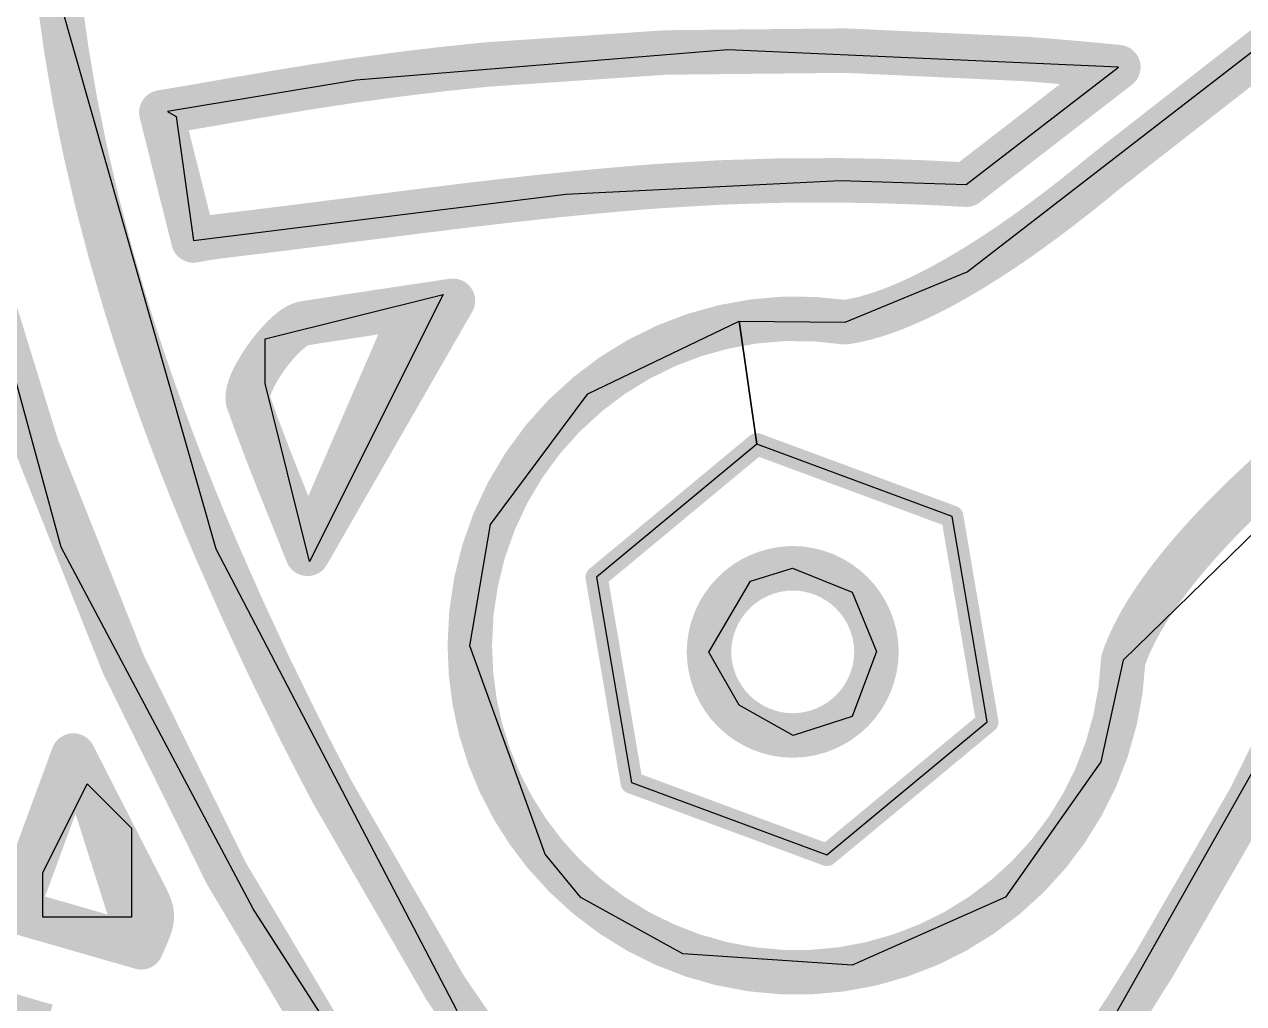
# Model space of a CAD drawing. Header units: millimetres. Extents: x 80 to 209, y 77 to 97.
# Drawn here: x 86.798 to 89.538, y 88.938 to 91.139 of the extents above; entities that cross this region are included whole.
import ezdxf

# ---------------------------------------------------------------- set-up
doc = ezdxf.new("R2010")
doc.units = ezdxf.units.MM
doc.layers.add('TopOverlay', color=2, linetype='Continuous')

msp = doc.modelspace()

# ---------------------------------------------------------------- linework, layer by layer
at = {"layer": 'TopOverlay'}
for p, q in [((88.9166, 90.5825), (91.0179, 92.2084)), ((91.3387, 91.7319), (89.2676, 89.7096)), ((86.8759, 91.1968), (87.228, 89.9598)), ((88.3789, 91.0815), (87.5437, 91.0137)), ((89.2566, 91.0429), (88.3789, 91.0815)), ((88.9148, 90.7787), (89.2566, 91.0429)), ((87.5437, 91.0137), (87.119, 90.9434)), ((87.119, 90.9434), (87.1387, 90.9319)), ((86.8803, 89.9639), (86.6165, 90.9305)), ((87.1387, 90.9319), (87.1776, 90.6533)), ((88.0149, 90.7571), (88.631, 90.7884)), ((88.631, 90.7884), (88.9148, 90.7787)), ((87.1776, 90.6533), (88.0149, 90.7571)), ((88.6425, 90.4694), (88.9166, 90.5825)), ((87.3387, 90.4319), (87.7387, 90.5319)), ((87.7387, 90.5319), (87.4387, 89.9319)), ((88.0644, 90.3082), (88.4043, 90.4719)), ((88.444, 90.1952), (88.4043, 90.4719)), ((88.4043, 90.4719), (88.6425, 90.4694)), ((88.4043, 90.4719), (88.444, 90.1952)), ((87.3387, 90.3319), (87.3387, 90.4319)), ((87.4387, 89.9319), (87.3387, 90.3319)), ((87.8455, 90.0147), (88.0644, 90.3082)), ((88.444, 90.1952), (88.0838, 89.8961)), ((88.8833, 90.0326), (88.444, 90.1952)), ((88.962, 89.5709), (88.8833, 90.0326)), ((87.7988, 89.7423), (87.8455, 90.0147)), ((87.3121, 89.1511), (86.8803, 89.9639)), ((87.228, 89.9598), (87.7693, 88.9225)), ((88.0838, 89.8961), (88.1625, 89.4345)), ((88.4297, 89.8877), (88.5239, 89.9164)), ((88.5239, 89.9164), (88.6583, 89.8623)), ((88.3364, 89.7276), (88.4297, 89.8877)), ((88.6583, 89.8623), (88.7129, 89.7291)), ((87.9681, 89.2735), (87.7988, 89.7423)), ((88.4043, 89.6083), (88.3364, 89.7276)), ((88.7129, 89.7291), (88.6583, 89.5829)), ((89.1549, 88.7461), (89.6997, 89.7099)), ((89.2676, 89.7096), (89.2171, 89.4813)), ((88.5254, 89.5404), (88.4043, 89.6083)), ((88.6583, 89.5829), (88.5254, 89.5404)), ((88.6016, 89.272), (88.962, 89.5709)), ((89.2171, 89.4813), (89.0028, 89.1773)), ((86.8387, 89.2319), (86.9387, 89.4319)), ((86.9387, 89.4319), (87.0387, 89.3319)), ((88.1625, 89.4345), (88.6016, 89.272)), ((87.0387, 89.3319), (87.0387, 89.1319)), ((88.0487, 89.1765), (87.9681, 89.2735)), ((86.8387, 89.1319), (86.8387, 89.2319)), ((88.2773, 89.0495), (88.0487, 89.1765)), ((89.0028, 89.1773), (88.6583, 89.0241)), ((87.0387, 89.1319), (86.8387, 89.1319)), ((87.7185, 88.5161), (87.3121, 89.1511)), ((88.6583, 89.0241), (88.2773, 89.0495))]:
    msp.add_line(p, q, dxfattribs=at)
for points, const_width in [([(89.4724, 90.9988), (90.0564, 91.4545)], 0.1), ([(89.0463, 91.0613), (89.0678, 91.0597)], 0.1), ([(89.0678, 91.0597), (89.1104, 91.0563)], 0.1), ([(89.1104, 91.0563), (89.1526, 91.0527)], 0.1), ([(89.1526, 91.0527), (89.1944, 91.0489)], 0.1), ([(89.1944, 91.0489), (89.2152, 91.0469)], 0.1), ([(88.9148, 90.7787), (89.2566, 91.0429)], 0.1), ([(88.9148, 90.7787), (89.2566, 91.0429)], 0.1), ([(89.2152, 91.0469), (89.2566, 91.0429)], 0.1), ([(87.3931, 90.9903), (87.4233, 90.9952)], 0.1), ([(87.4233, 90.9952), (87.4533, 91.0001)], 0.1), ([(87.4533, 91.0001), (87.4834, 91.0047)], 0.1), ([(87.4834, 91.0047), (87.5437, 91.0137)], 0.1), ([(89.3429, 90.8977), (89.4724, 90.9988)], 0.1), ([(87.2398, 90.9642), (87.271, 90.9696)], 0.1), ([(87.271, 90.9696), (87.3019, 90.9749)], 0.1), ([(87.3019, 90.9749), (87.3325, 90.9801)], 0.1), ([(87.3325, 90.9801), (87.3629, 90.9853)], 0.1), ([(87.3629, 90.9853), (87.3931, 90.9903)], 0.1), ([(87.1054, 90.9412), (87.119, 90.9434)], 0.1), ([(87.1054, 90.9412), (87.1776, 90.6533)], 0.1), ([(87.1054, 90.9412), (87.1776, 90.6533)], 0.1), ([(87.119, 90.9434), (87.146, 90.948)], 0.1), ([(87.146, 90.948), (87.1595, 90.9503)], 0.1), ([(87.1595, 90.9503), (87.173, 90.9526)], 0.1), ([(87.173, 90.9526), (87.1864, 90.9549)], 0.1), ([(87.1864, 90.9549), (87.1998, 90.9572)], 0.1), ([(87.1998, 90.9572), (87.2132, 90.9595)], 0.1), ([(87.2132, 90.9595), (87.2398, 90.9642)], 0.1), ([(89.2296, 90.8093), (89.3429, 90.8977)], 0.1), ([(88.153, 90.7699), (88.2219, 90.7754)], 0.1), ([(87.8769, 90.7421), (87.9458, 90.7498)], 0.1), ([(87.9458, 90.7498), (88.0149, 90.7571)], 0.1), ([(88.0149, 90.7571), (88.0839, 90.7638)], 0.1), ([(88.0839, 90.7638), (88.153, 90.7699)], 0.1), ([(87.6711, 90.7172), (87.7394, 90.7257)], 0.1), ([(87.7394, 90.7257), (87.808, 90.7341)], 0.1), ([(87.808, 90.7341), (87.8769, 90.7421)], 0.1), ([(87.4458, 90.6885), (87.4758, 90.6923)], 0.1), ([(87.4758, 90.6923), (87.5057, 90.6961)], 0.1), ([(87.5057, 90.6961), (87.5354, 90.6999)], 0.1), ([(87.5354, 90.6999), (87.6711, 90.7172)], 0.1), ([(87.2341, 90.6625), (87.2945, 90.6697)], 0.1), ([(87.2945, 90.6697), (87.3248, 90.6734)], 0.1), ([(87.3248, 90.6734), (87.3551, 90.6771)], 0.1), ([(87.3551, 90.6771), (87.3854, 90.6809)], 0.1), ([(87.3854, 90.6809), (87.4156, 90.6847)], 0.1), ([(87.4156, 90.6847), (87.4458, 90.6885)], 0.1), ([(87.1926, 90.656), (87.2014, 90.6575)], 0.1), ([(87.2014, 90.6575), (87.2056, 90.6582)], 0.1), ([(87.2056, 90.6582), (87.2098, 90.6589)], 0.1), ([(87.2098, 90.6589), (87.214, 90.6596)], 0.1), ([(87.214, 90.6596), (87.218, 90.6602)], 0.1), ([(87.218, 90.6602), (87.2221, 90.6608)], 0.1), ([(87.2221, 90.6608), (87.2261, 90.6614)], 0.1), ([(87.2261, 90.6614), (87.2301, 90.6619)], 0.1), ([(87.2301, 90.6619), (87.2341, 90.6625)], 0.1), ([(87.434, 89.9488), (87.7608, 90.5177)], 0.1), ([(87.434, 89.9488), (87.6747, 90.5048)], 0.1), ([(87.624, 90.4972), (87.6747, 90.5048)], 0.1), ([(87.6747, 90.5048), (87.7608, 90.5177)], 0.1), ([(87.4506, 90.4708), (87.4751, 90.4746)], 0.1), ([(87.4751, 90.4746), (87.4997, 90.4784)], 0.1), ([(87.4997, 90.4784), (87.5244, 90.4822)], 0.1), ([(87.5244, 90.4822), (87.5491, 90.4859)], 0.1), ([(87.5491, 90.4859), (87.574, 90.4897)], 0.1), ([(87.574, 90.4897), (87.5989, 90.4935)], 0.1), ([(87.5989, 90.4935), (87.624, 90.4972)], 0.1), ([(87.426, 90.4669), (87.4506, 90.4708)], 0.1), ([(87.3007, 90.2915), (87.319, 90.2408)], 0.1), ([(87.319, 90.2408), (87.3284, 90.2156)], 0.1), ([(87.3284, 90.2156), (87.338, 90.1903)], 0.1), ([(87.338, 90.1903), (87.3477, 90.165)], 0.1), ([(88.0838, 89.8961), (88.444, 90.1952)], 0.05), ([(88.444, 90.1952), (88.8833, 90.0326)], 0.05), ([(87.3477, 90.165), (87.3577, 90.1396)], 0.1), ([(87.3577, 90.1396), (87.3677, 90.1141)], 0.1), ([(87.3677, 90.1141), (87.378, 90.0885)], 0.1), ([(87.378, 90.0885), (87.3884, 90.0626)], 0.1), ([(87.3884, 90.0626), (87.3989, 90.0365)], 0.1), ([(87.3989, 90.0365), (87.4058, 90.0191)], 0.1), ([(87.4058, 90.0191), (87.4093, 90.0104)], 0.1), ([(87.4093, 90.0104), (87.4128, 90.0017)], 0.1), ([(88.8833, 90.0326), (88.962, 89.5709)], 0.05), ([(87.4128, 90.0017), (87.4164, 89.9929)], 0.1), ([(87.4164, 89.9929), (87.4234, 89.9753)], 0.1), ([(87.4234, 89.9753), (87.4305, 89.9576)], 0.1), ([(87.4305, 89.9576), (87.434, 89.9488)], 0.1), ([(88.0838, 89.8961), (88.1625, 89.4345)], 0.05), ([(88.6016, 89.272), (88.962, 89.5709)], 0.05), ([(86.7785, 89.1453), (86.9076, 89.4954)], 0.1), ([(86.9076, 89.4954), (86.9495, 89.4132)], 0.1), ([(86.9495, 89.4132), (86.9606, 89.3914)], 0.1), ([(86.9495, 89.4132), (87.0603, 89.0643)], 0.1), ([(88.1625, 89.4345), (88.6016, 89.272)], 0.05), ([(86.9606, 89.3914), (86.9716, 89.3698)], 0.1), ([(86.9716, 89.3698), (86.9826, 89.3484)], 0.1), ([(86.9826, 89.3484), (86.9934, 89.3271)], 0.1), ([(86.9934, 89.3271), (87.0042, 89.3061)], 0.1), ([(87.0042, 89.3061), (87.0149, 89.2851)], 0.1), ([(87.0149, 89.2851), (87.0256, 89.2643)], 0.1), ([(87.0256, 89.2643), (87.0362, 89.2435)], 0.1), ([(87.0362, 89.2435), (87.0576, 89.2022)], 0.1), ([(87.0576, 89.2022), (87.0587, 89.2001)], 0.1), ([(87.0576, 89.2022), (87.0587, 89.2001)], 0.1), ([(87.0576, 89.2022), (87.0587, 89.2002)], 0.1), ([(87.0576, 89.2022), (87.0587, 89.2001)], 0.1), ([(87.0587, 89.2002), (87.06, 89.1975)], 0.1), ([(87.0587, 89.2001), (87.0587, 89.2002)], 0.1), ([(87.0587, 89.2001), (87.06, 89.1974)], 0.1), ([(87.0587, 89.2001), (87.0614, 89.1948)], 0.1), ([(87.06, 89.1975), (87.0614, 89.1948)], 0.1), ([(87.06, 89.1974), (87.0614, 89.1948)], 0.1), ([(87.0614, 89.1948), (87.0627, 89.1923)], 0.1), ([(87.0614, 89.1948), (87.0627, 89.1923)], 0.1), ([(87.0614, 89.1948), (87.0627, 89.1923)], 0.1), ([(87.0627, 89.1923), (87.0639, 89.1898)], 0.1), ([(87.0627, 89.1923), (87.0639, 89.1898)], 0.1), ([(87.0627, 89.1923), (87.0639, 89.1898)], 0.1), ([(87.0639, 89.1898), (87.0652, 89.1874)], 0.1), ([(87.0639, 89.1898), (87.0652, 89.1874)], 0.1), ([(87.0639, 89.1898), (87.0652, 89.1874)], 0.1), ([(87.0652, 89.1874), (87.0664, 89.1851)], 0.1), ([(87.0652, 89.1874), (87.0664, 89.1851)], 0.1), ([(87.0652, 89.1874), (87.0664, 89.1851)], 0.1), ([(87.0664, 89.1851), (87.0675, 89.1828)], 0.1), ([(87.0664, 89.1851), (87.0675, 89.1828)], 0.1), ([(87.0664, 89.1851), (87.0675, 89.1828)], 0.1), ([(87.0675, 89.1828), (87.0686, 89.1806)], 0.1), ([(87.0675, 89.1828), (87.0686, 89.1806)], 0.1), ([(87.0675, 89.1828), (87.0686, 89.1806)], 0.1), ([(87.0686, 89.1806), (87.0707, 89.1763)], 0.1), ([(87.0686, 89.1806), (87.0707, 89.1763)], 0.1), ([(87.0686, 89.1806), (87.0697, 89.1785)], 0.1), ([(87.0697, 89.1785), (87.0707, 89.1763)], 0.1), ([(87.0707, 89.1763), (87.0733, 89.1711)], 0.1), ([(86.7785, 89.1453), (87.0603, 89.0643)], 0.1), ([(87.0603, 89.0643), (87.0691, 89.0842)], 0.1), ([(87.0691, 89.0842), (87.0727, 89.0927)], 0.1)]:
    msp.add_lwpolyline(points, dxfattribs=dict(at, const_width=const_width))
at = {"layer": 'TopOverlay', "const_width": 0.1}
for points in [[(86.9335, 90.8579, -0.02284), (86.8759, 91.1968)], [(87.8369, 91.0488, -0.042531), (89.0463, 91.0613)], [(87.5437, 91.0137, -0.011231), (87.8369, 91.0488)], [(87.0249, 90.5094, -0.021036), (86.9335, 90.8579)], [(89.2296, 90.8093, -0.008198), (89.1404, 90.7376)], [(88.2219, 90.7754, -0.020612), (88.631, 90.7884)], [(88.631, 90.7884, -0.012638), (88.9148, 90.7787)], [(89.1404, 90.7376, -0.009067), (89.0587, 90.6765)], [(87.5195, 88.7801, -0.079203), (86.6715, 90.6889)], [(89.0587, 90.6765, -0.010053), (88.9842, 90.625)], [(87.1926, 90.656, -0.004388), (87.1776, 90.6533)], [(88.9842, 90.625, -0.011173), (88.9166, 90.5825)], [(88.9166, 90.5825, -0.012437), (88.8557, 90.548)], [(88.8557, 90.548, -0.013856), (88.8012, 90.5209)], [(87.0836, 90.3303, -0.009613), (87.0249, 90.5094)], [(88.7529, 90.5002, -0.017158), (88.7105, 90.4853)], [(88.8012, 90.5209, -0.015433), (88.7529, 90.5002)], [(88.0644, 90.3082, -0.213775), (88.6425, 90.4694)], [(88.7105, 90.4853, -0.039841), (88.6425, 90.4694)], [(87.3805, 90.4369, -0.027004), (87.397, 90.4516)], [(87.397, 90.4516, -0.119022), (87.426, 90.4669)], [(87.3473, 90.3988, -0.016993), (87.3637, 90.419)], [(87.3637, 90.419, -0.019909), (87.3805, 90.4369)], [(87.3191, 90.3557, -0.035042), (87.3473, 90.3988)], [(87.302, 90.3159, -0.036452), (87.3087, 90.3349)], [(87.3087, 90.3349, -0.024324), (87.3191, 90.3557)], [(87.1513, 90.1472, -0.008946), (87.0836, 90.3303)], [(87.2996, 90.2997, -0.064026), (87.302, 90.3159)], [(87.7988, 89.7423, -0.22371), (88.0644, 90.3082)], [(87.3, 90.2944, -0.045102), (87.2996, 90.2997)], [(87.3005, 90.2922, -0.022598), (87.3, 90.2944)], [(87.3007, 90.2915, -0.00766), (87.3005, 90.2922)], [(89.5477, 90.0856, -0.01783), (89.7104, 90.23)], [(89.912, 90.1884, -0.048306), (89.337, 89.0258)], [(87.228, 89.9598, -0.008258), (87.1513, 90.1472)], [(89.4833, 90.0213, -0.01038), (89.5477, 90.0856)], [(89.4289, 89.9621, -0.011513), (89.4833, 90.0213)], [(87.4092, 89.5697, -0.014451), (87.228, 89.9598)], [(89.3838, 89.908, -0.012782), (89.4289, 89.9621)], [(88.3364, 89.7276, -0.410659), (88.5239, 89.9164)], [(88.5239, 89.9164, -0.411497), (88.7129, 89.7291)], [(89.3471, 89.8588, -0.014192), (89.3838, 89.908)], [(89.318, 89.8145, -0.015736), (89.3471, 89.8588)], [(89.2956, 89.7749, -0.017394), (89.318, 89.8145)], [(89.2791, 89.74, -0.01912), (89.2956, 89.7749)], [(87.9681, 89.2735, -0.17545), (87.7988, 89.7423)], [(89.2676, 89.7096, -0.020839), (89.2791, 89.74)], [(88.5254, 89.5404, -0.410568), (88.3364, 89.7276)], [(88.7129, 89.7291, -0.41101), (88.5254, 89.5404)], [(89.2676, 89.7096, -0.212026), (89.0028, 89.1773)], [(87.4889, 89.4146, -0.006161), (87.4092, 89.5697)], [(88.3525, 88.1542, -0.058115), (87.4889, 89.4146)], [(89.0028, 89.1773, -0.414368), (87.9681, 89.2735)], [(89.7884, 89.2154, -0.075748), (88.6276, 87.6541)], [(87.0733, 89.1711, -0.004907), (87.0755, 89.1662)], [(87.0755, 89.1662, -0.006468), (87.0775, 89.1616)], [(87.0775, 89.1616, -0.008252), (87.0793, 89.1572)], [(87.0793, 89.1572, -0.010235), (87.0808, 89.1531)], [(87.0808, 89.1531, -0.012351), (87.082, 89.1491)], [(87.082, 89.1491, -0.014482), (87.0829, 89.1453)], [(87.0829, 89.1453, -0.054008), (87.0841, 89.1345)], [(87.0839, 89.1297, -0.020497), (87.0832, 89.1247)], [(87.0841, 89.1345, -0.022871), (87.0839, 89.1297)], [(87.0784, 89.1073, -0.007797), (87.0758, 89.1003)], [(87.0805, 89.1136, -0.01057), (87.0784, 89.1073)], [(87.0821, 89.1194, -0.013794), (87.0805, 89.1136)], [(87.0832, 89.1247, -0.017252), (87.0821, 89.1194)], [(87.0758, 89.1003, -0.005528), (87.0727, 89.0927)], [(89.337, 89.0258, -0.011491), (89.1549, 88.7461)], [(86.8476, 88.8872, -0.007293), (86.7415, 88.9187)]]:
    msp.add_lwpolyline(points, format="xyb", dxfattribs=at)
at = {"layer": 'TopOverlay'}
for points, const_width in [([(87.8119, 91.0488, 1), (87.8619, 91.0488, 1)], 0.05), ([(87.8119, 91.0488, 1), (87.8619, 91.0488, 1)], 0.05), ([(89.0213, 91.0613, 1), (89.0713, 91.0613, 1)], 0.05), ([(89.0213, 91.0613, 1), (89.0713, 91.0613, 1)], 0.05), ([(89.0428, 91.0597, 1), (89.0928, 91.0597, 1)], 0.05), ([(89.0428, 91.0597, 1), (89.0928, 91.0597, 1)], 0.05), ([(89.0854, 91.0563, 1), (89.1354, 91.0563, 1)], 0.05), ([(89.0854, 91.0563, 1), (89.1354, 91.0563, 1)], 0.05), ([(89.1276, 91.0527, 1), (89.1776, 91.0527, 1)], 0.05), ([(89.1276, 91.0527, 1), (89.1776, 91.0527, 1)], 0.05), ([(89.1694, 91.0489, 1), (89.2194, 91.0489, 1)], 0.05), ([(89.1694, 91.0489, 1), (89.2194, 91.0489, 1)], 0.05), ([(89.1902, 91.0469, 1), (89.2402, 91.0469, 1)], 0.05), ([(89.1902, 91.0469, 1), (89.2402, 91.0469, 1)], 0.05), ([(89.2316, 91.0429, 1), (89.2816, 91.0429, 1)], 0.05), ([(89.2316, 91.0429, 1), (89.2816, 91.0429, 1)], 0.05), ([(89.2316, 91.0429, 1), (89.2816, 91.0429, 1)], 0.05), ([(87.3983, 90.9952, 1), (87.4483, 90.9952, 1)], 0.05), ([(87.3983, 90.9952, 1), (87.4483, 90.9952, 1)], 0.05), ([(87.4283, 91.0001, 1), (87.4783, 91.0001, 1)], 0.05), ([(87.4283, 91.0001, 1), (87.4783, 91.0001, 1)], 0.05), ([(87.4584, 91.0047, 1), (87.5084, 91.0047, 1)], 0.05), ([(87.4584, 91.0047, 1), (87.5084, 91.0047, 1)], 0.05), ([(87.5187, 91.0137, 1), (87.5687, 91.0137, 1)], 0.05), ([(87.5187, 91.0137, 1), (87.5687, 91.0137, 1)], 0.05), ([(89.4474, 90.9988, 1), (89.4974, 90.9988, 1)], 0.05), ([(89.4474, 90.9988, 1), (89.4974, 90.9988, 1)], 0.05), ([(87.246, 90.9696, 1), (87.296, 90.9696, 1)], 0.05), ([(87.246, 90.9696, 1), (87.296, 90.9696, 1)], 0.05), ([(87.2769, 90.9749, 1), (87.3269, 90.9749, 1)], 0.05), ([(87.2769, 90.9749, 1), (87.3269, 90.9749, 1)], 0.05), ([(87.3075, 90.9801, 1), (87.3575, 90.9801, 1)], 0.05), ([(87.3075, 90.9801, 1), (87.3575, 90.9801, 1)], 0.05), ([(87.3379, 90.9853, 1), (87.3879, 90.9853, 1)], 0.05), ([(87.3379, 90.9853, 1), (87.3879, 90.9853, 1)], 0.05), ([(87.3681, 90.9903, 1), (87.4181, 90.9903, 1)], 0.05), ([(87.3681, 90.9903, 1), (87.4181, 90.9903, 1)], 0.05), ([(87.0804, 90.9412, 1), (87.1304, 90.9412, 1)], 0.05), ([(87.0804, 90.9412, 1), (87.1304, 90.9412, 1)], 0.05), ([(87.0804, 90.9412, 1), (87.1304, 90.9412, 1)], 0.05), ([(87.094, 90.9434, 1), (87.144, 90.9434, 1)], 0.05), ([(87.094, 90.9434, 1), (87.144, 90.9434, 1)], 0.05), ([(87.121, 90.948, 1), (87.171, 90.948, 1)], 0.05), ([(87.121, 90.948, 1), (87.171, 90.948, 1)], 0.05), ([(87.1345, 90.9503, 1), (87.1845, 90.9503, 1)], 0.05), ([(87.1345, 90.9503, 1), (87.1845, 90.9503, 1)], 0.05), ([(87.148, 90.9526, 1), (87.198, 90.9526, 1)], 0.05), ([(87.148, 90.9526, 1), (87.198, 90.9526, 1)], 0.05), ([(87.1614, 90.9549, 1), (87.2114, 90.9549, 1)], 0.05), ([(87.1614, 90.9549, 1), (87.2114, 90.9549, 1)], 0.05), ([(87.1748, 90.9572, 1), (87.2248, 90.9572, 1)], 0.05), ([(87.1748, 90.9572, 1), (87.2248, 90.9572, 1)], 0.05), ([(87.1882, 90.9595, 1), (87.2382, 90.9595, 1)], 0.05), ([(87.1882, 90.9595, 1), (87.2382, 90.9595, 1)], 0.05), ([(87.2148, 90.9642, 1), (87.2648, 90.9642, 1)], 0.05), ([(87.2148, 90.9642, 1), (87.2648, 90.9642, 1)], 0.05), ([(89.3179, 90.8977, 1), (89.3679, 90.8977, 1)], 0.05), ([(89.3179, 90.8977, 1), (89.3679, 90.8977, 1)], 0.05), ([(86.9085, 90.8579, 1), (86.9585, 90.8579, 1)], 0.05), ([(86.9085, 90.8579, 1), (86.9585, 90.8579, 1)], 0.05), ([(89.2046, 90.8093, 1), (89.2546, 90.8093, 1)], 0.05), ([(89.2046, 90.8093, 1), (89.2546, 90.8093, 1)], 0.05), ([(88.1969, 90.7754, 1), (88.2469, 90.7754, 1)], 0.05), ([(88.1969, 90.7754, 1), (88.2469, 90.7754, 1)], 0.05), ([(88.606, 90.7884, 1), (88.656, 90.7884, 1)], 0.05), ([(88.606, 90.7884, 1), (88.656, 90.7884, 1)], 0.05), ([(88.8898, 90.7787, 1), (88.9398, 90.7787, 1)], 0.05), ([(88.8898, 90.7787, 1), (88.9398, 90.7787, 1)], 0.05), ([(88.8898, 90.7787, 1), (88.9398, 90.7787, 1)], 0.05), ([(87.9208, 90.7498, 1), (87.9708, 90.7498, 1)], 0.05), ([(87.9208, 90.7498, 1), (87.9708, 90.7498, 1)], 0.05), ([(87.9899, 90.7571, 1), (88.0399, 90.7571, 1)], 0.05), ([(87.9899, 90.7571, 1), (88.0399, 90.7571, 1)], 0.05), ([(88.0589, 90.7638, 1), (88.1089, 90.7638, 1)], 0.05), ([(88.0589, 90.7638, 1), (88.1089, 90.7638, 1)], 0.05), ([(88.128, 90.7699, 1), (88.178, 90.7699, 1)], 0.05), ([(88.128, 90.7699, 1), (88.178, 90.7699, 1)], 0.05), ([(87.7144, 90.7257, 1), (87.7644, 90.7257, 1)], 0.05), ([(87.7144, 90.7257, 1), (87.7644, 90.7257, 1)], 0.05), ([(87.783, 90.7341, 1), (87.833, 90.7341, 1)], 0.05), ([(87.783, 90.7341, 1), (87.833, 90.7341, 1)], 0.05), ([(87.8519, 90.7421, 1), (87.9019, 90.7421, 1)], 0.05), ([(87.8519, 90.7421, 1), (87.9019, 90.7421, 1)], 0.05), ([(89.1154, 90.7376, 1), (89.1654, 90.7376, 1)], 0.05), ([(89.1154, 90.7376, 1), (89.1654, 90.7376, 1)], 0.05), ([(87.4508, 90.6923, 1), (87.5008, 90.6923, 1)], 0.05), ([(87.4508, 90.6923, 1), (87.5008, 90.6923, 1)], 0.05), ([(87.4807, 90.6961, 1), (87.5307, 90.6961, 1)], 0.05), ([(87.4807, 90.6961, 1), (87.5307, 90.6961, 1)], 0.05), ([(87.5104, 90.6999, 1), (87.5604, 90.6999, 1)], 0.05), ([(87.5104, 90.6999, 1), (87.5604, 90.6999, 1)], 0.05), ([(87.6461, 90.7172, 1), (87.6961, 90.7172, 1)], 0.05), ([(87.6461, 90.7172, 1), (87.6961, 90.7172, 1)], 0.05), ([(87.2695, 90.6697, 1), (87.3195, 90.6697, 1)], 0.05), ([(87.2695, 90.6697, 1), (87.3195, 90.6697, 1)], 0.05), ([(87.2998, 90.6734, 1), (87.3498, 90.6734, 1)], 0.05), ([(87.2998, 90.6734, 1), (87.3498, 90.6734, 1)], 0.05), ([(87.3301, 90.6771, 1), (87.3801, 90.6771, 1)], 0.05), ([(87.3301, 90.6771, 1), (87.3801, 90.6771, 1)], 0.05), ([(87.3604, 90.6809, 1), (87.4104, 90.6809, 1)], 0.05), ([(87.3604, 90.6809, 1), (87.4104, 90.6809, 1)], 0.05), ([(87.3906, 90.6847, 1), (87.4406, 90.6847, 1)], 0.05), ([(87.3906, 90.6847, 1), (87.4406, 90.6847, 1)], 0.05), ([(87.4208, 90.6885, 1), (87.4708, 90.6885, 1)], 0.05), ([(87.4208, 90.6885, 1), (87.4708, 90.6885, 1)], 0.05), ([(89.0337, 90.6765, 1), (89.0837, 90.6765, 1)], 0.05), ([(89.0337, 90.6765, 1), (89.0837, 90.6765, 1)], 0.05), ([(87.1526, 90.6533, 1), (87.2026, 90.6533, 1)], 0.05), ([(87.1526, 90.6533, 1), (87.2026, 90.6533, 1)], 0.05), ([(87.1526, 90.6533, 1), (87.2026, 90.6533, 1)], 0.05), ([(87.1676, 90.656, 1), (87.2176, 90.656, 1)], 0.05), ([(87.1676, 90.656, 1), (87.2176, 90.656, 1)], 0.05), ([(87.1764, 90.6575, 1), (87.2264, 90.6575, 1)], 0.05), ([(87.1764, 90.6575, 1), (87.2264, 90.6575, 1)], 0.05), ([(87.1806, 90.6582, 1), (87.2306, 90.6582, 1)], 0.05), ([(87.1806, 90.6582, 1), (87.2306, 90.6582, 1)], 0.05), ([(87.1848, 90.6589, 1), (87.2348, 90.6589, 1)], 0.05), ([(87.1848, 90.6589, 1), (87.2348, 90.6589, 1)], 0.05), ([(87.189, 90.6596, 1), (87.239, 90.6596, 1)], 0.05), ([(87.189, 90.6596, 1), (87.239, 90.6596, 1)], 0.05), ([(87.193, 90.6602, 1), (87.243, 90.6602, 1)], 0.05), ([(87.193, 90.6602, 1), (87.243, 90.6602, 1)], 0.05), ([(87.1971, 90.6608, 1), (87.2471, 90.6608, 1)], 0.05), ([(87.1971, 90.6608, 1), (87.2471, 90.6608, 1)], 0.05), ([(87.2011, 90.6614, 1), (87.2511, 90.6614, 1)], 0.05), ([(87.2011, 90.6614, 1), (87.2511, 90.6614, 1)], 0.05), ([(87.2051, 90.6619, 1), (87.2551, 90.6619, 1)], 0.05), ([(87.2051, 90.6619, 1), (87.2551, 90.6619, 1)], 0.05), ([(87.2091, 90.6625, 1), (87.2591, 90.6625, 1)], 0.05), ([(87.2091, 90.6625, 1), (87.2591, 90.6625, 1)], 0.05), ([(88.9592, 90.625, 1), (89.0092, 90.625, 1)], 0.05), ([(88.9592, 90.625, 1), (89.0092, 90.625, 1)], 0.05), ([(88.8916, 90.5825, 1), (88.9416, 90.5825, 1)], 0.05), ([(88.8916, 90.5825, 1), (88.9416, 90.5825, 1)], 0.05), ([(88.8307, 90.548, 1), (88.8807, 90.548, 1)], 0.05), ([(88.8307, 90.548, 1), (88.8807, 90.548, 1)], 0.05), ([(86.9999, 90.5094, 1), (87.0499, 90.5094, 1)], 0.05), ([(86.9999, 90.5094, 1), (87.0499, 90.5094, 1)], 0.05), ([(87.6497, 90.5048, 1), (87.6997, 90.5048, 1)], 0.05), ([(87.6497, 90.5048, 1), (87.6997, 90.5048, 1)], 0.05), ([(87.6497, 90.5048, 1), (87.6997, 90.5048, 1)], 0.05), ([(87.7358, 90.5177, 1), (87.7858, 90.5177, 1)], 0.05), ([(87.7358, 90.5177, 1), (87.7858, 90.5177, 1)], 0.05), ([(88.7279, 90.5002, 1), (88.7779, 90.5002, 1)], 0.05), ([(88.7279, 90.5002, 1), (88.7779, 90.5002, 1)], 0.05), ([(88.7762, 90.5209, 1), (88.8262, 90.5209, 1)], 0.05), ([(88.7762, 90.5209, 1), (88.8262, 90.5209, 1)], 0.05), ([(87.4501, 90.4746, 1), (87.5001, 90.4746, 1)], 0.05), ([(87.4501, 90.4746, 1), (87.5001, 90.4746, 1)], 0.05), ([(87.4747, 90.4784, 1), (87.5247, 90.4784, 1)], 0.05), ([(87.4747, 90.4784, 1), (87.5247, 90.4784, 1)], 0.05), ([(87.4994, 90.4822, 1), (87.5494, 90.4822, 1)], 0.05), ([(87.4994, 90.4822, 1), (87.5494, 90.4822, 1)], 0.05), ([(87.5241, 90.4859, 1), (87.5741, 90.4859, 1)], 0.05), ([(87.5241, 90.4859, 1), (87.5741, 90.4859, 1)], 0.05), ([(87.549, 90.4897, 1), (87.599, 90.4897, 1)], 0.05), ([(87.549, 90.4897, 1), (87.599, 90.4897, 1)], 0.05), ([(87.5739, 90.4935, 1), (87.6239, 90.4935, 1)], 0.05), ([(87.5739, 90.4935, 1), (87.6239, 90.4935, 1)], 0.05), ([(87.599, 90.4972, 1), (87.649, 90.4972, 1)], 0.05), ([(87.599, 90.4972, 1), (87.649, 90.4972, 1)], 0.05), ([(88.6855, 90.4853, 1), (88.7355, 90.4853, 1)], 0.05), ([(88.6855, 90.4853, 1), (88.7355, 90.4853, 1)], 0.05), ([(87.372, 90.4516, 1), (87.422, 90.4516, 1)], 0.05), ([(87.372, 90.4516, 1), (87.422, 90.4516, 1)], 0.05), ([(87.401, 90.4669, 1), (87.451, 90.4669, 1)], 0.05), ([(87.401, 90.4669, 1), (87.451, 90.4669, 1)], 0.05), ([(87.4256, 90.4708, 1), (87.4756, 90.4708, 1)], 0.05), ([(87.4256, 90.4708, 1), (87.4756, 90.4708, 1)], 0.05), ([(88.6175, 90.4694, 1), (88.6675, 90.4694, 1)], 0.05), ([(88.6175, 90.4694, 1), (88.6675, 90.4694, 1)], 0.05), ([(87.3387, 90.419, 1), (87.3887, 90.419, 1)], 0.05), ([(87.3387, 90.419, 1), (87.3887, 90.419, 1)], 0.05), ([(87.3555, 90.4369, 1), (87.4055, 90.4369, 1)], 0.05), ([(87.3555, 90.4369, 1), (87.4055, 90.4369, 1)], 0.05), ([(87.3223, 90.3988, 1), (87.3723, 90.3988, 1)], 0.05), ([(87.3223, 90.3988, 1), (87.3723, 90.3988, 1)], 0.05), ([(87.2837, 90.3349, 1), (87.3337, 90.3349, 1)], 0.05), ([(87.2837, 90.3349, 1), (87.3337, 90.3349, 1)], 0.05), ([(87.2941, 90.3557, 1), (87.3441, 90.3557, 1)], 0.05), ([(87.2941, 90.3557, 1), (87.3441, 90.3557, 1)], 0.05), ([(87.0586, 90.3303, 1), (87.1086, 90.3303, 1)], 0.05), ([(87.0586, 90.3303, 1), (87.1086, 90.3303, 1)], 0.05), ([(87.277, 90.3159, 1), (87.327, 90.3159, 1)], 0.05), ([(87.277, 90.3159, 1), (87.327, 90.3159, 1)], 0.05), ([(88.0394, 90.3082, 1), (88.0894, 90.3082, 1)], 0.05), ([(88.0394, 90.3082, 1), (88.0894, 90.3082, 1)], 0.05), ([(87.2746, 90.2997, 1), (87.3245, 90.2997, 1)], 0.05), ([(87.2746, 90.2997, 1), (87.3245, 90.2997, 1)], 0.05), ([(87.275, 90.2944, 1), (87.325, 90.2944, 1)], 0.05), ([(87.275, 90.2944, 1), (87.325, 90.2944, 1)], 0.05), ([(87.2755, 90.2922, 1), (87.3255, 90.2922, 1)], 0.05), ([(87.2755, 90.2922, 1), (87.3255, 90.2922, 1)], 0.05), ([(87.2757, 90.2915, 1), (87.3257, 90.2915, 1)], 0.05), ([(87.2757, 90.2915, 1), (87.3257, 90.2915, 1)], 0.05), ([(87.294, 90.2408, 1), (87.344, 90.2408, 1)], 0.05), ([(87.294, 90.2408, 1), (87.344, 90.2408, 1)], 0.05), ([(87.3034, 90.2156, 1), (87.3534, 90.2156, 1)], 0.05), ([(87.3034, 90.2156, 1), (87.3534, 90.2156, 1)], 0.05), ([(87.313, 90.1903, 1), (87.363, 90.1903, 1)], 0.05), ([(87.313, 90.1903, 1), (87.363, 90.1903, 1)], 0.05), ([(88.4316, 90.1952, 1), (88.4565, 90.1952, 1)], 0.025), ([(88.4316, 90.1952, 1), (88.4565, 90.1952, 1)], 0.025), ([(87.1263, 90.1472, 1), (87.1763, 90.1472, 1)], 0.05), ([(87.1263, 90.1472, 1), (87.1763, 90.1472, 1)], 0.05), ([(87.3227, 90.165, 1), (87.3727, 90.165, 1)], 0.05), ([(87.3227, 90.165, 1), (87.3727, 90.165, 1)], 0.05), ([(87.3327, 90.1396, 1), (87.3826, 90.1396, 1)], 0.05), ([(87.3327, 90.1396, 1), (87.3826, 90.1396, 1)], 0.05), ([(87.3427, 90.1141, 1), (87.3927, 90.1141, 1)], 0.05), ([(87.3427, 90.1141, 1), (87.3927, 90.1141, 1)], 0.05), ([(87.353, 90.0885, 1), (87.403, 90.0885, 1)], 0.05), ([(87.353, 90.0885, 1), (87.403, 90.0885, 1)], 0.05), ([(87.3634, 90.0626, 1), (87.4134, 90.0626, 1)], 0.05), ([(87.3634, 90.0626, 1), (87.4134, 90.0626, 1)], 0.05), ([(89.5227, 90.0856, 1), (89.5727, 90.0856, 1)], 0.05), ([(89.5227, 90.0856, 1), (89.5727, 90.0856, 1)], 0.05), ([(87.3739, 90.0365, 1), (87.4239, 90.0365, 1)], 0.05), ([(87.3739, 90.0365, 1), (87.4239, 90.0365, 1)], 0.05), ([(87.3808, 90.0191, 1), (87.4308, 90.0191, 1)], 0.05), ([(87.3808, 90.0191, 1), (87.4308, 90.0191, 1)], 0.05), ([(87.3843, 90.0104, 1), (87.4343, 90.0104, 1)], 0.05), ([(87.3843, 90.0104, 1), (87.4343, 90.0104, 1)], 0.05), ([(88.8708, 90.0326, 1), (88.8958, 90.0326, 1)], 0.025), ([(88.8708, 90.0326, 1), (88.8958, 90.0326, 1)], 0.025), ([(89.4583, 90.0213, 1), (89.5083, 90.0213, 1)], 0.05), ([(89.4583, 90.0213, 1), (89.5083, 90.0213, 1)], 0.05), ([(87.3878, 90.0017, 1), (87.4378, 90.0017, 1)], 0.05), ([(87.3878, 90.0017, 1), (87.4378, 90.0017, 1)], 0.05), ([(87.3914, 89.9929, 1), (87.4414, 89.9929, 1)], 0.05), ([(87.3914, 89.9929, 1), (87.4414, 89.9929, 1)], 0.05), ([(87.203, 89.9598, 1), (87.253, 89.9598, 1)], 0.05), ([(87.203, 89.9598, 1), (87.253, 89.9598, 1)], 0.05), ([(87.3984, 89.9753, 1), (87.4484, 89.9753, 1)], 0.05), ([(87.3984, 89.9753, 1), (87.4484, 89.9753, 1)], 0.05), ([(87.4055, 89.9576, 1), (87.4555, 89.9576, 1)], 0.05), ([(87.4055, 89.9576, 1), (87.4555, 89.9576, 1)], 0.05), ([(89.4039, 89.9621, 1), (89.4539, 89.9621, 1)], 0.05), ([(89.4039, 89.9621, 1), (89.4539, 89.9621, 1)], 0.05), ([(87.409, 89.9488, 1), (87.459, 89.9488, 1)], 0.05), ([(87.409, 89.9488, 1), (87.459, 89.9488, 1)], 0.05), ([(87.409, 89.9488, 1), (87.459, 89.9488, 1)], 0.05), ([(88.4989, 89.9164, 1), (88.5489, 89.9164, 1)], 0.05), ([(88.4989, 89.9164, 1), (88.5489, 89.9164, 1)], 0.05), ([(89.3588, 89.908, 1), (89.4088, 89.908, 1)], 0.05), ([(89.3588, 89.908, 1), (89.4088, 89.908, 1)], 0.05), ([(88.0713, 89.8961, 1), (88.0963, 89.8961, 1)], 0.025), ([(88.0713, 89.8961, 1), (88.0963, 89.8961, 1)], 0.025), ([(89.3221, 89.8588, 1), (89.3721, 89.8588, 1)], 0.05), ([(89.3221, 89.8588, 1), (89.3721, 89.8588, 1)], 0.05), ([(89.293, 89.8145, 1), (89.343, 89.8145, 1)], 0.05), ([(89.293, 89.8145, 1), (89.343, 89.8145, 1)], 0.05), ([(89.2706, 89.7749, 1), (89.3206, 89.7749, 1)], 0.05), ([(89.2706, 89.7749, 1), (89.3206, 89.7749, 1)], 0.05), ([(87.7738, 89.7423, 1), (87.8238, 89.7423, 1)], 0.05), ([(87.7738, 89.7423, 1), (87.8238, 89.7423, 1)], 0.05), ([(89.2541, 89.74, 1), (89.3041, 89.74, 1)], 0.05), ([(89.2541, 89.74, 1), (89.3041, 89.74, 1)], 0.05), ([(88.3114, 89.7276, 1), (88.3614, 89.7276, 1)], 0.05), ([(88.3114, 89.7276, 1), (88.3614, 89.7276, 1)], 0.05), ([(88.6879, 89.7291, 1), (88.7379, 89.7291, 1)], 0.05), ([(88.6879, 89.7291, 1), (88.7379, 89.7291, 1)], 0.05), ([(89.2426, 89.7096, 1), (89.2926, 89.7096, 1)], 0.05), ([(89.2426, 89.7096, 1), (89.2926, 89.7096, 1)], 0.05), ([(87.3842, 89.5697, 1), (87.4342, 89.5697, 1)], 0.05), ([(87.3842, 89.5697, 1), (87.4342, 89.5697, 1)], 0.05), ([(88.5004, 89.5404, 1), (88.5504, 89.5404, 1)], 0.05), ([(88.5004, 89.5404, 1), (88.5504, 89.5404, 1)], 0.05), ([(88.9495, 89.5709, 1), (88.9745, 89.5709, 1)], 0.025), ([(88.9495, 89.5709, 1), (88.9745, 89.5709, 1)], 0.025), ([(86.8826, 89.4954, 1), (86.9326, 89.4954, 1)], 0.05), ([(86.8826, 89.4954, 1), (86.9326, 89.4954, 1)], 0.05), ([(86.9245, 89.4132, 1), (86.9745, 89.4132, 1)], 0.05), ([(86.9245, 89.4132, 1), (86.9745, 89.4132, 1)], 0.05), ([(86.9245, 89.4132, 1), (86.9745, 89.4132, 1)], 0.05), ([(87.4639, 89.4146, 1), (87.5139, 89.4146, 1)], 0.05), ([(87.4639, 89.4146, 1), (87.5139, 89.4146, 1)], 0.05), ([(88.15, 89.4345, 1), (88.175, 89.4345, 1)], 0.025), ([(88.15, 89.4345, 1), (88.175, 89.4345, 1)], 0.025), ([(86.9356, 89.3914, 1), (86.9856, 89.3914, 1)], 0.05), ([(86.9356, 89.3914, 1), (86.9856, 89.3914, 1)], 0.05), ([(86.9466, 89.3698, 1), (86.9966, 89.3698, 1)], 0.05), ([(86.9466, 89.3698, 1), (86.9966, 89.3698, 1)], 0.05), ([(86.9576, 89.3484, 1), (87.0076, 89.3484, 1)], 0.05), ([(86.9576, 89.3484, 1), (87.0076, 89.3484, 1)], 0.05), ([(86.9684, 89.3271, 1), (87.0184, 89.3271, 1)], 0.05), ([(86.9684, 89.3271, 1), (87.0184, 89.3271, 1)], 0.05), ([(86.9792, 89.3061, 1), (87.0292, 89.3061, 1)], 0.05), ([(86.9792, 89.3061, 1), (87.0292, 89.3061, 1)], 0.05), ([(86.9899, 89.2851, 1), (87.0399, 89.2851, 1)], 0.05), ([(86.9899, 89.2851, 1), (87.0399, 89.2851, 1)], 0.05), ([(87.9431, 89.2735, 1), (87.9931, 89.2735, 1)], 0.05), ([(87.9431, 89.2735, 1), (87.9931, 89.2735, 1)], 0.05), ([(87.0006, 89.2643, 1), (87.0506, 89.2643, 1)], 0.05), ([(87.0006, 89.2643, 1), (87.0506, 89.2643, 1)], 0.05), ([(87.0112, 89.2435, 1), (87.0612, 89.2435, 1)], 0.05), ([(87.0112, 89.2435, 1), (87.0612, 89.2435, 1)], 0.05), ([(88.5891, 89.272, 1), (88.6141, 89.272, 1)], 0.025), ([(88.5891, 89.272, 1), (88.6141, 89.272, 1)], 0.025), ([(87.0326, 89.2022, 1), (87.0826, 89.2022, 1)], 0.05), ([(87.0326, 89.2022, 1), (87.0826, 89.2022, 1)], 0.05), ([(87.0326, 89.2022, 1), (87.0826, 89.2022, 1)], 0.05), ([(87.0326, 89.2022, 1), (87.0826, 89.2022, 1)], 0.05), ([(87.0326, 89.2022, 1), (87.0826, 89.2022, 1)], 0.05), ([(87.0337, 89.2002, 1), (87.0837, 89.2002, 1)], 0.05), ([(87.0337, 89.2002, 1), (87.0837, 89.2002, 1)], 0.05), ([(87.0337, 89.2002, 1), (87.0837, 89.2002, 1)], 0.05), ([(87.0337, 89.2001, 1), (87.0837, 89.2001, 1)], 0.05), ([(87.0337, 89.2001, 1), (87.0837, 89.2001, 1)], 0.05), ([(87.0337, 89.2001, 1), (87.0837, 89.2001, 1)], 0.05), ([(87.0337, 89.2001, 1), (87.0837, 89.2001, 1)], 0.05), ([(87.0337, 89.2001, 1), (87.0837, 89.2001, 1)], 0.05), ([(87.0337, 89.2001, 1), (87.0837, 89.2001, 1)], 0.05), ([(87.035, 89.1975, 1), (87.085, 89.1975, 1)], 0.05), ([(87.035, 89.1975, 1), (87.085, 89.1975, 1)], 0.05), ([(87.035, 89.1974, 1), (87.085, 89.1974, 1)], 0.05), ([(87.035, 89.1974, 1), (87.085, 89.1974, 1)], 0.05), ([(87.0364, 89.1948, 1), (87.0864, 89.1948, 1)], 0.05), ([(87.0364, 89.1948, 1), (87.0864, 89.1948, 1)], 0.05), ([(87.0364, 89.1948, 1), (87.0864, 89.1948, 1)], 0.05), ([(87.0364, 89.1948, 1), (87.0864, 89.1948, 1)], 0.05), ([(87.0364, 89.1948, 1), (87.0864, 89.1948, 1)], 0.05), ([(87.0364, 89.1948, 1), (87.0864, 89.1948, 1)], 0.05), ([(87.0377, 89.1923, 1), (87.0877, 89.1923, 1)], 0.05), ([(87.0377, 89.1923, 1), (87.0877, 89.1923, 1)], 0.05), ([(87.0377, 89.1923, 1), (87.0877, 89.1923, 1)], 0.05), ([(87.0377, 89.1923, 1), (87.0877, 89.1923, 1)], 0.05), ([(87.0377, 89.1923, 1), (87.0877, 89.1923, 1)], 0.05), ([(87.0377, 89.1923, 1), (87.0877, 89.1923, 1)], 0.05), ([(87.0389, 89.1898, 1), (87.0889, 89.1898, 1)], 0.05), ([(87.0389, 89.1898, 1), (87.0889, 89.1898, 1)], 0.05), ([(87.0389, 89.1898, 1), (87.0889, 89.1898, 1)], 0.05), ([(87.0389, 89.1898, 1), (87.0889, 89.1898, 1)], 0.05), ([(87.0389, 89.1898, 1), (87.0889, 89.1898, 1)], 0.05), ([(87.0389, 89.1898, 1), (87.0889, 89.1898, 1)], 0.05), ([(87.0402, 89.1874, 1), (87.0902, 89.1874, 1)], 0.05), ([(87.0402, 89.1874, 1), (87.0902, 89.1874, 1)], 0.05), ([(87.0402, 89.1874, 1), (87.0902, 89.1874, 1)], 0.05), ([(87.0402, 89.1874, 1), (87.0902, 89.1874, 1)], 0.05), ([(87.0402, 89.1874, 1), (87.0902, 89.1874, 1)], 0.05), ([(87.0402, 89.1874, 1), (87.0902, 89.1874, 1)], 0.05), ([(87.0414, 89.1851, 1), (87.0914, 89.1851, 1)], 0.05), ([(87.0414, 89.1851, 1), (87.0914, 89.1851, 1)], 0.05), ([(87.0414, 89.1851, 1), (87.0914, 89.1851, 1)], 0.05), ([(87.0414, 89.1851, 1), (87.0914, 89.1851, 1)], 0.05), ([(87.0414, 89.1851, 1), (87.0914, 89.1851, 1)], 0.05), ([(87.0414, 89.1851, 1), (87.0914, 89.1851, 1)], 0.05), ([(87.0425, 89.1828, 1), (87.0925, 89.1828, 1)], 0.05), ([(87.0425, 89.1828, 1), (87.0925, 89.1828, 1)], 0.05), ([(87.0425, 89.1828, 1), (87.0925, 89.1828, 1)], 0.05), ([(87.0425, 89.1828, 1), (87.0925, 89.1828, 1)], 0.05), ([(87.0425, 89.1828, 1), (87.0925, 89.1828, 1)], 0.05), ([(87.0425, 89.1828, 1), (87.0925, 89.1828, 1)], 0.05), ([(87.0436, 89.1806, 1), (87.0936, 89.1806, 1)], 0.05), ([(87.0436, 89.1806, 1), (87.0936, 89.1806, 1)], 0.05), ([(87.0436, 89.1806, 1), (87.0936, 89.1806, 1)], 0.05), ([(87.0436, 89.1806, 1), (87.0936, 89.1806, 1)], 0.05), ([(87.0436, 89.1806, 1), (87.0936, 89.1806, 1)], 0.05), ([(87.0436, 89.1806, 1), (87.0936, 89.1806, 1)], 0.05), ([(87.0447, 89.1785, 1), (87.0947, 89.1785, 1)], 0.05), ([(87.0447, 89.1785, 1), (87.0947, 89.1785, 1)], 0.05), ([(87.0457, 89.1763, 1), (87.0957, 89.1763, 1)], 0.05), ([(87.0457, 89.1763, 1), (87.0957, 89.1763, 1)], 0.05), ([(87.0457, 89.1763, 1), (87.0957, 89.1763, 1)], 0.05), ([(87.0457, 89.1763, 1), (87.0957, 89.1763, 1)], 0.05), ([(87.0483, 89.1711, 1), (87.0983, 89.1711, 1)], 0.05), ([(87.0483, 89.1711, 1), (87.0983, 89.1711, 1)], 0.05), ([(87.0505, 89.1662, 1), (87.1005, 89.1662, 1)], 0.05), ([(87.0505, 89.1662, 1), (87.1005, 89.1662, 1)], 0.05), ([(87.0525, 89.1616, 1), (87.1025, 89.1616, 1)], 0.05), ([(87.0525, 89.1616, 1), (87.1025, 89.1616, 1)], 0.05), ([(87.0543, 89.1572, 1), (87.1043, 89.1572, 1)], 0.05), ([(87.0543, 89.1572, 1), (87.1043, 89.1572, 1)], 0.05), ([(88.9778, 89.1773, 1), (89.0278, 89.1773, 1)], 0.05), ([(88.9779, 89.1773, 1), (89.0278, 89.1773, 1)], 0.05), ([(86.7535, 89.1453, 1), (86.8035, 89.1453, 1)], 0.05), ([(86.7535, 89.1453, 1), (86.8035, 89.1453, 1)], 0.05), ([(87.0558, 89.1531, 1), (87.1058, 89.1531, 1)], 0.05), ([(87.0558, 89.1531, 1), (87.1058, 89.1531, 1)], 0.05), ([(87.057, 89.1491, 1), (87.107, 89.1491, 1)], 0.05), ([(87.057, 89.1491, 1), (87.107, 89.1491, 1)], 0.05), ([(87.0579, 89.1453, 1), (87.1079, 89.1453, 1)], 0.05), ([(87.0579, 89.1453, 1), (87.1079, 89.1453, 1)], 0.05), ([(87.0589, 89.1297, 1), (87.1089, 89.1297, 1)], 0.05), ([(87.0589, 89.1297, 1), (87.1089, 89.1297, 1)], 0.05), ([(87.0591, 89.1345, 1), (87.1091, 89.1345, 1)], 0.05), ([(87.0591, 89.1345, 1), (87.1091, 89.1345, 1)], 0.05), ([(87.0534, 89.1073, 1), (87.1034, 89.1073, 1)], 0.05), ([(87.0534, 89.1073, 1), (87.1034, 89.1073, 1)], 0.05), ([(87.0555, 89.1136, 1), (87.1055, 89.1136, 1)], 0.05), ([(87.0555, 89.1136, 1), (87.1055, 89.1136, 1)], 0.05), ([(87.0571, 89.1194, 1), (87.1071, 89.1194, 1)], 0.05), ([(87.0571, 89.1194, 1), (87.1071, 89.1194, 1)], 0.05), ([(87.0582, 89.1247, 1), (87.1082, 89.1247, 1)], 0.05), ([(87.0582, 89.1247, 1), (87.1082, 89.1247, 1)], 0.05), ([(87.0441, 89.0842, 1), (87.0941, 89.0842, 1)], 0.05), ([(87.0441, 89.0842, 1), (87.0941, 89.0842, 1)], 0.05), ([(87.0477, 89.0927, 1), (87.0977, 89.0927, 1)], 0.05), ([(87.0477, 89.0927, 1), (87.0977, 89.0927, 1)], 0.05), ([(87.0508, 89.1003, 1), (87.1008, 89.1003, 1)], 0.05), ([(87.0508, 89.1003, 1), (87.1008, 89.1003, 1)], 0.05), ([(87.0353, 89.0643, 1), (87.0853, 89.0643, 1)], 0.05), ([(87.0353, 89.0643, 1), (87.0853, 89.0643, 1)], 0.05), ([(87.0353, 89.0643, 1), (87.0853, 89.0643, 1)], 0.05), ([(89.312, 89.0258, 1), (89.362, 89.0258, 1)], 0.05), ([(89.312, 89.0258, 1), (89.362, 89.0258, 1)], 0.05)]:
    msp.add_lwpolyline(points, format="xyb", close=True, dxfattribs=dict(at, const_width=const_width))

doc.saveas('drawing.dxf')
